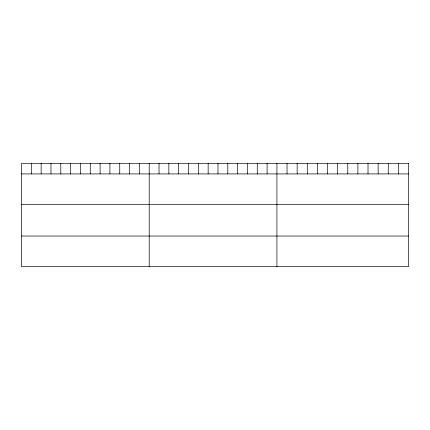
<?xml version="1.0" encoding="UTF-8"?>
<svg xmlns="http://www.w3.org/2000/svg" width="430" height="430" viewBox="0 0 430 430"><rect width="100%" height="100%" fill="white"/><g stroke="black" fill="none" stroke-linecap="round" stroke-linejoin="round"><path stroke-width="0.64" d="M21.5 173.919L408.5 173.919M21.5 204.513L408.5 204.513M21.5 236.043L408.5 236.043M398.379 163.362L398.379 173.919M388.258 163.362L388.258 173.919M378.137 163.362L378.137 173.919M368.015 163.362L368.015 173.919M357.894 163.362L357.894 173.919M347.773 163.362L347.773 173.919M337.647 163.362L337.647 173.919M327.526 163.362L327.526 173.919M317.404 163.362L317.404 173.919M307.283 163.362L307.283 173.919M297.162 163.362L297.162 173.919M287.041 163.362L287.041 173.919M276.92 163.362L276.92 266.638M267.094 163.362L267.094 173.919M257.274 163.362L257.274 173.919M247.449 163.362L247.449 173.919M237.623 163.362L237.623 173.919M227.803 163.362L227.803 173.919M217.978 163.362L217.978 173.919M208.152 163.362L208.152 173.919M198.327 163.362L198.327 173.919M188.507 163.362L188.507 173.919M178.681 163.362L178.681 173.919M168.856 163.362L168.856 173.919M159.035 163.362L159.035 173.919M149.21 163.362L149.21 266.638M139.385 163.362L139.385 173.919M129.564 163.362L129.564 173.919M119.739 163.362L119.739 173.919M109.913 163.362L109.913 173.919M100.093 163.362L100.093 173.919M90.268 163.362L90.268 173.919M80.442 163.362L80.442 173.919M70.617 163.362L70.617 173.919M60.797 163.362L60.797 173.919M50.971 163.362L50.971 173.919M41.146 163.362L41.146 173.919M31.325 163.362L31.325 173.919M408.5 163.362L21.5 163.362L21.5 266.638L408.5 266.638L408.5 163.362"/></g></svg>
